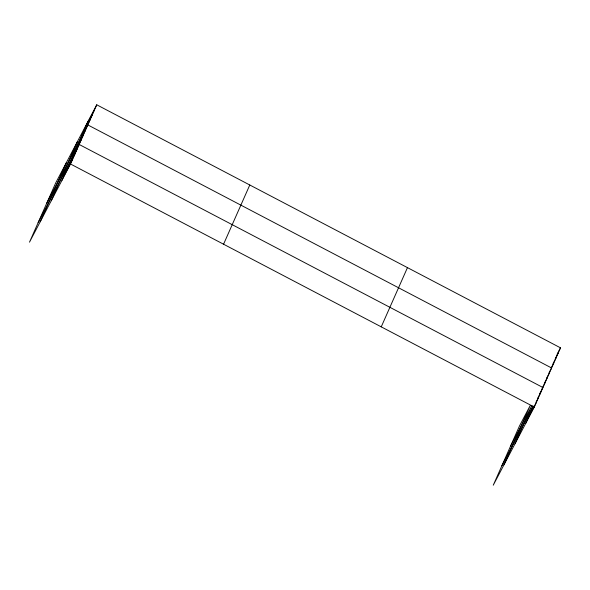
<?xml version="1.0" encoding="UTF-8"?>
<svg xmlns="http://www.w3.org/2000/svg" width="590" height="590" viewBox="0 0 590 590"><rect width="100%" height="100%" fill="white"/><g stroke="black" fill="none" stroke-linecap="round" stroke-linejoin="round"><path stroke-width="0.89" d="M40.216 221.759L66.427 162.538M51.249 200.733L77.467 141.512M61.965 180.326L88.183 121.112M96.745 104.791L55.718 182.944L29.5 242.166L70.527 164.013L96.745 104.791L560.5 347.834L534.282 407.056L493.255 485.209L519.473 425.987L530.181 405.581L503.971 464.802M223.566 244.216L249.784 184.995M381.243 326.853L407.461 267.631M515.004 443.776L531.944 405.507L510.557 446.121M525.72 423.369L533.286 406.274M85.948 126.142L94.518 109.828M83.721 131.179L92.291 114.858M81.494 136.209L90.064 119.895M46.802 203.078L87.829 124.925L551.584 367.976L549.017 372.865M77.106 146.128L85.668 129.815M74.937 151.018L83.507 134.697M72.777 155.9L81.346 139.587M38.151 222.622L79.178 144.469L542.933 387.512L539.511 394.039M68.455 165.672L77.017 149.351M66.287 170.554L74.856 154.241M64.126 175.444L72.695 159.123M557.071 354.361L560.5 347.834M555.271 358.58L558.273 352.872M553.044 363.617L556.046 357.909M551.244 367.836L553.818 362.939M546.428 378.566L549.423 372.858M544.26 383.456L547.262 377.74M542.099 388.338L545.101 382.63M501.906 465.665L533.087 406.281M532.21 408.715L533.493 406.267M537.778 398.11L540.772 392.402M530.041 413.605L533.898 406.259M536.037 402.181L538.611 397.284M527.88 418.487L536.45 402.174M70.527 164.013L534.282 407.056"/></g></svg>
